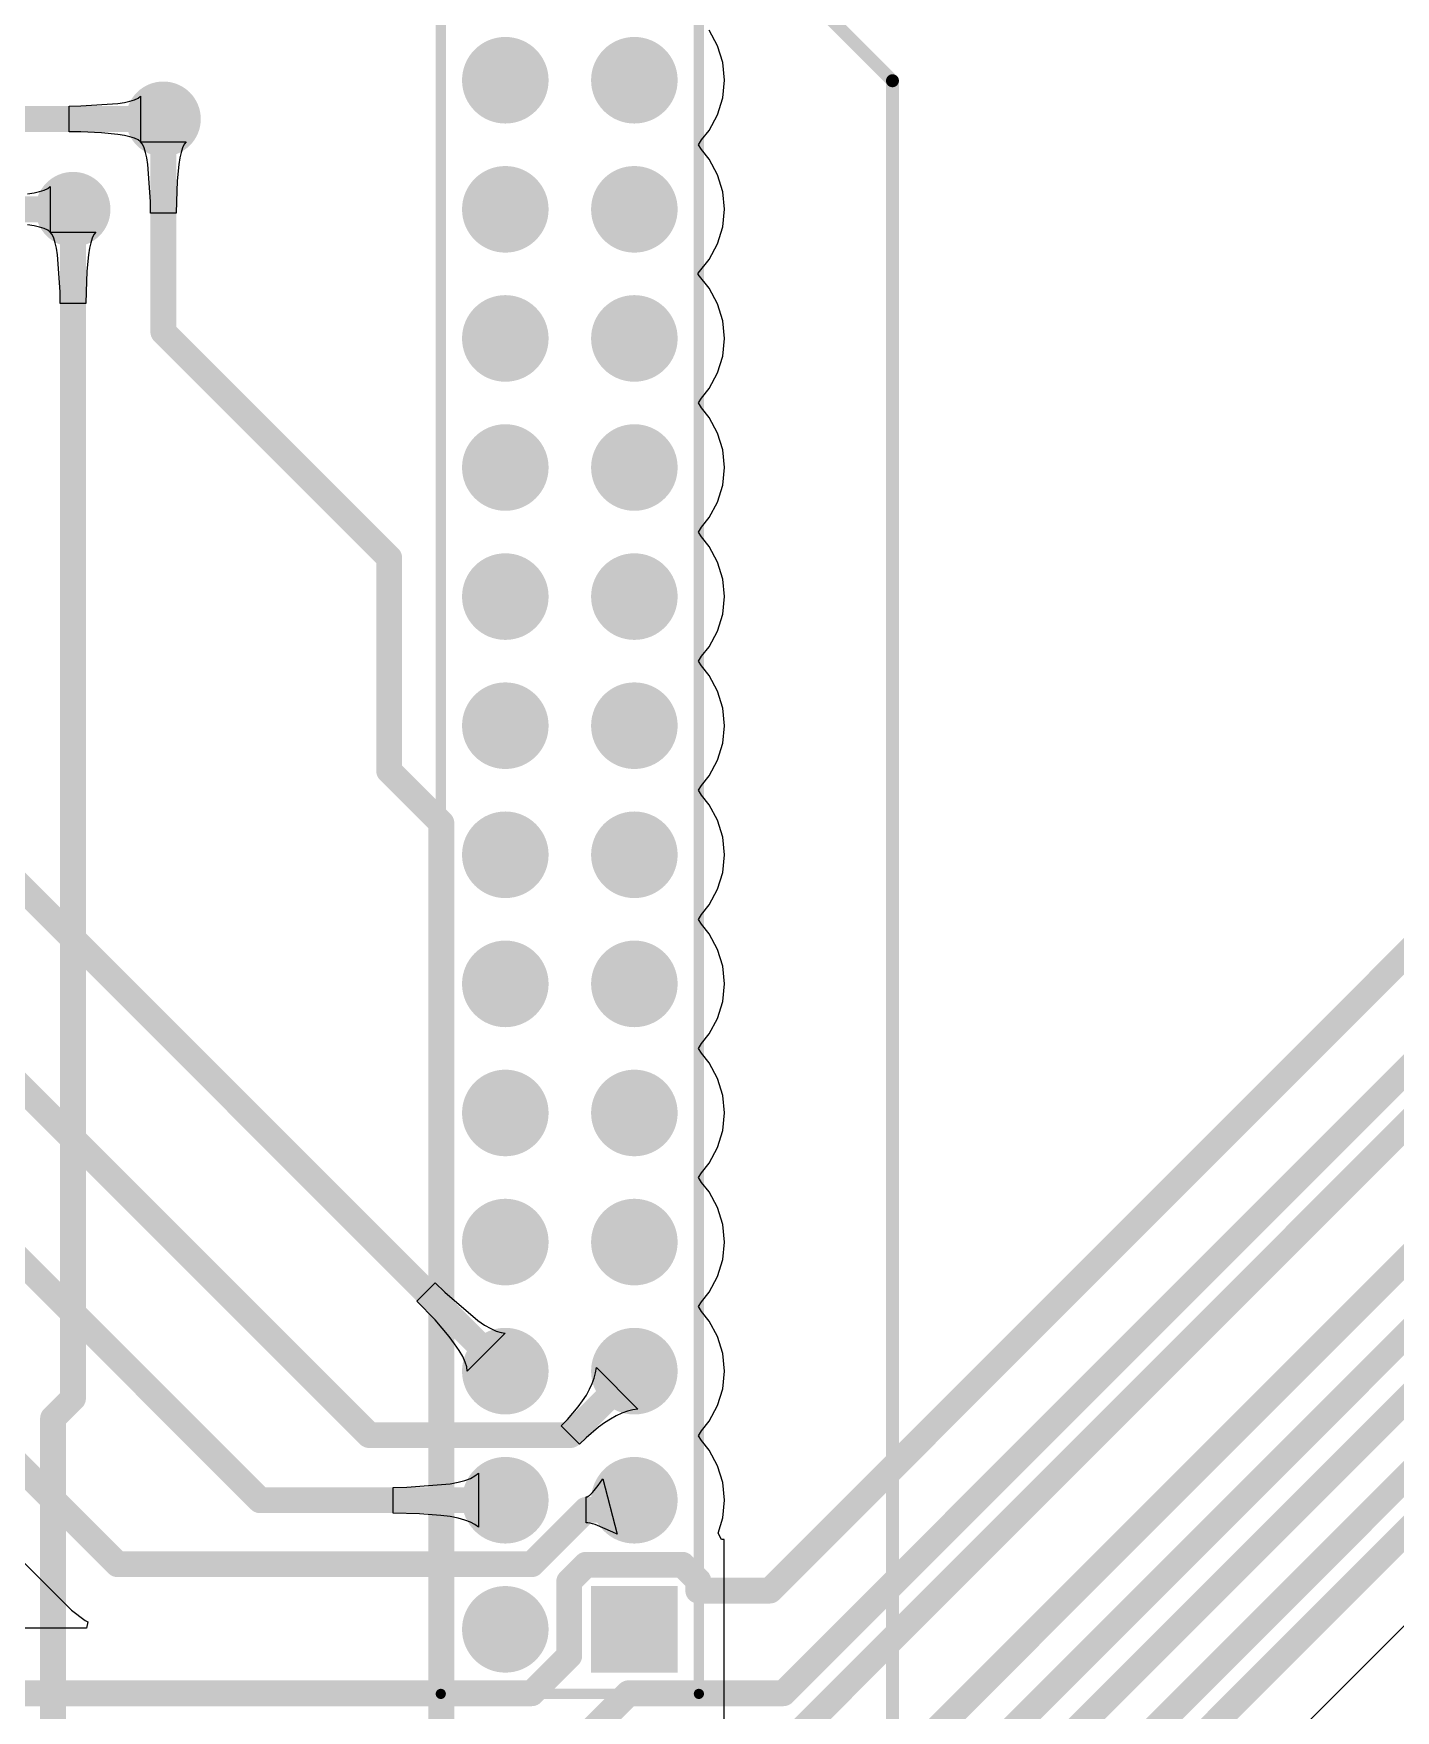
# Model space of a CAD drawing. Header units: millimetres. Extents: x 0 to 190, y 0 to 100.
# Drawn here: x 84.95 to 111.75, y 41.84 to 74.83 of the extents above; entities that cross this region are included whole.
import ezdxf

# ---------------------------------------------------------------- set-up
doc = ezdxf.new("R2010")
doc.units = ezdxf.units.MM
for name, color, linetype in [('BottomLayer', 5, 'Continuous'), ('BottomSolder', 6, 'Continuous'), ('Mechanical1', 6, 'Continuous'), ('MultiLayer', 9, 'Continuous'), ('PadHoleLayer', 156, 'Continuous'), ('TopLayer', 1, 'Continuous'), ('TopOverlay', 2, 'Continuous'), ('TopSolder', 216, 'Continuous'), ('ViaHoleLayer', 16, 'Continuous')]:
    doc.layers.add(name, color=color, linetype=linetype)

msp = doc.modelspace()

# ---------------------------------------------------------------- hatches: boundary and pattern name
at = {"layer": 'BottomLayer'}
h = msp.add_hatch(color=5, dxfattribs=at)
edge = h.paths.add_edge_path()
edge.add_arc((94.234, 73.914), 0.75, 0, 360)
h = msp.add_hatch(color=5, dxfattribs=at)
edge = h.paths.add_edge_path()
edge.add_arc((96.774, 73.914), 0.75, 0, 360)
h = msp.add_hatch(color=5, dxfattribs=at)
edge = h.paths.add_edge_path()
edge.add_arc((87.503, 73.152), 0.635, 0, 360)
h = msp.add_hatch(color=5, dxfattribs=at)
edge = h.paths.add_edge_path()
edge.add_arc((85.725, 71.374), 0.635, 0, 360)
h = msp.add_hatch(color=5, dxfattribs=at)
edge = h.paths.add_edge_path()
edge.add_arc((94.234, 71.374), 0.75, 0, 360)
h = msp.add_hatch(color=5, dxfattribs=at)
edge = h.paths.add_edge_path()
edge.add_arc((96.774, 71.374), 0.75, 0, 360)
h = msp.add_hatch(color=5, dxfattribs=at)
edge = h.paths.add_edge_path()
edge.add_arc((94.234, 68.834), 0.75, 0, 360)
h = msp.add_hatch(color=5, dxfattribs=at)
edge = h.paths.add_edge_path()
edge.add_arc((96.774, 68.834), 0.75, 0, 360)
h = msp.add_hatch(color=5, dxfattribs=at)
edge = h.paths.add_edge_path()
edge.add_arc((94.234, 66.294), 0.75, 0, 360)
h = msp.add_hatch(color=5, dxfattribs=at)
edge = h.paths.add_edge_path()
edge.add_arc((96.774, 66.294), 0.75, 0, 360)
h = msp.add_hatch(color=5, dxfattribs=at)
edge = h.paths.add_edge_path()
edge.add_arc((94.234, 63.754), 0.75, 0, 360)
h = msp.add_hatch(color=5, dxfattribs=at)
edge = h.paths.add_edge_path()
edge.add_arc((96.774, 63.754), 0.75, 0, 360)
h = msp.add_hatch(color=5, dxfattribs=at)
edge = h.paths.add_edge_path()
edge.add_arc((94.234, 61.214), 0.75, 0, 360)
h = msp.add_hatch(color=5, dxfattribs=at)
edge = h.paths.add_edge_path()
edge.add_arc((96.774, 61.214), 0.75, 0, 360)
h = msp.add_hatch(color=5, dxfattribs=at)
edge = h.paths.add_edge_path()
edge.add_arc((94.234, 58.674), 0.75, 0, 360)
h = msp.add_hatch(color=5, dxfattribs=at)
edge = h.paths.add_edge_path()
edge.add_arc((96.774, 58.674), 0.75, 0, 360)
h = msp.add_hatch(color=5, dxfattribs=at)
edge = h.paths.add_edge_path()
edge.add_arc((94.234, 56.134), 0.75, 0, 360)
h = msp.add_hatch(color=5, dxfattribs=at)
edge = h.paths.add_edge_path()
edge.add_arc((96.774, 56.134), 0.75, 0, 360)
h = msp.add_hatch(color=5, dxfattribs=at)
edge = h.paths.add_edge_path()
edge.add_arc((94.234, 53.594), 0.75, 0, 360)
h = msp.add_hatch(color=5, dxfattribs=at)
edge = h.paths.add_edge_path()
edge.add_arc((96.774, 53.594), 0.75, 0, 360)
h = msp.add_hatch(color=5, dxfattribs=at)
edge = h.paths.add_edge_path()
edge.add_arc((94.234, 51.054), 0.75, 0, 360)
h = msp.add_hatch(color=5, dxfattribs=at)
edge = h.paths.add_edge_path()
edge.add_arc((96.774, 51.054), 0.75, 0, 360)
h = msp.add_hatch(color=5, dxfattribs=at)
edge = h.paths.add_edge_path()
edge.add_arc((94.234, 48.514), 0.75, 0, 360)
h = msp.add_hatch(color=5, dxfattribs=at)
edge = h.paths.add_edge_path()
edge.add_arc((96.774, 48.514), 0.75, 0, 360)
h = msp.add_hatch(color=5, dxfattribs=at)
edge = h.paths.add_edge_path()
edge.add_arc((94.234, 45.974), 0.75, 0, 360)
h = msp.add_hatch(color=5, dxfattribs=at)
edge = h.paths.add_edge_path()
edge.add_arc((96.774, 45.974), 0.75, 0, 360)
h = msp.add_hatch(color=5, dxfattribs=at)
edge = h.paths.add_edge_path()
edge.add_arc((94.234, 43.434), 0.75, 0, 360)
msp.add_hatch(color=5, dxfattribs=at).paths.add_polyline_path([(96.024, 42.684), (96.024, 44.184), (97.524, 44.184), (97.524, 42.684)])
at = {"layer": 'BottomSolder'}
h = msp.add_hatch(color=6, dxfattribs=at)
edge = h.paths.add_edge_path()
edge.add_arc((94.234, 73.914), 0.852, 0, 360)
h = msp.add_hatch(color=6, dxfattribs=at)
edge = h.paths.add_edge_path()
edge.add_arc((96.774, 73.914), 0.852, 0, 360)
h = msp.add_hatch(color=6, dxfattribs=at)
edge = h.paths.add_edge_path()
edge.add_arc((87.503, 73.152), 0.737, 0, 360)
h = msp.add_hatch(color=6, dxfattribs=at)
edge = h.paths.add_edge_path()
edge.add_arc((85.725, 71.374), 0.737, 0, 360)
h = msp.add_hatch(color=6, dxfattribs=at)
edge = h.paths.add_edge_path()
edge.add_arc((94.234, 71.374), 0.852, 0, 360)
h = msp.add_hatch(color=6, dxfattribs=at)
edge = h.paths.add_edge_path()
edge.add_arc((96.774, 71.374), 0.852, 0, 360)
h = msp.add_hatch(color=6, dxfattribs=at)
edge = h.paths.add_edge_path()
edge.add_arc((94.234, 68.834), 0.852, 0, 360)
h = msp.add_hatch(color=6, dxfattribs=at)
edge = h.paths.add_edge_path()
edge.add_arc((96.774, 68.834), 0.852, 0, 360)
h = msp.add_hatch(color=6, dxfattribs=at)
edge = h.paths.add_edge_path()
edge.add_arc((94.234, 66.294), 0.852, 0, 360)
h = msp.add_hatch(color=6, dxfattribs=at)
edge = h.paths.add_edge_path()
edge.add_arc((96.774, 66.294), 0.852, 0, 360)
h = msp.add_hatch(color=6, dxfattribs=at)
edge = h.paths.add_edge_path()
edge.add_arc((94.234, 63.754), 0.852, 0, 360)
h = msp.add_hatch(color=6, dxfattribs=at)
edge = h.paths.add_edge_path()
edge.add_arc((96.774, 63.754), 0.852, 0, 360)
h = msp.add_hatch(color=6, dxfattribs=at)
edge = h.paths.add_edge_path()
edge.add_arc((94.234, 61.214), 0.852, 0, 360)
h = msp.add_hatch(color=6, dxfattribs=at)
edge = h.paths.add_edge_path()
edge.add_arc((96.774, 61.214), 0.852, 0, 360)
h = msp.add_hatch(color=6, dxfattribs=at)
edge = h.paths.add_edge_path()
edge.add_arc((94.234, 58.674), 0.852, 0, 360)
h = msp.add_hatch(color=6, dxfattribs=at)
edge = h.paths.add_edge_path()
edge.add_arc((96.774, 58.674), 0.852, 0, 360)
h = msp.add_hatch(color=6, dxfattribs=at)
edge = h.paths.add_edge_path()
edge.add_arc((94.234, 56.134), 0.852, 0, 360)
h = msp.add_hatch(color=6, dxfattribs=at)
edge = h.paths.add_edge_path()
edge.add_arc((96.774, 56.134), 0.852, 0, 360)
h = msp.add_hatch(color=6, dxfattribs=at)
edge = h.paths.add_edge_path()
edge.add_arc((94.234, 53.594), 0.852, 0, 360)
h = msp.add_hatch(color=6, dxfattribs=at)
edge = h.paths.add_edge_path()
edge.add_arc((96.774, 53.594), 0.852, 0, 360)
h = msp.add_hatch(color=6, dxfattribs=at)
edge = h.paths.add_edge_path()
edge.add_arc((94.234, 51.054), 0.852, 0, 360)
h = msp.add_hatch(color=6, dxfattribs=at)
edge = h.paths.add_edge_path()
edge.add_arc((96.774, 51.054), 0.852, 0, 360)
h = msp.add_hatch(color=6, dxfattribs=at)
edge = h.paths.add_edge_path()
edge.add_arc((94.234, 48.514), 0.852, 0, 360)
h = msp.add_hatch(color=6, dxfattribs=at)
edge = h.paths.add_edge_path()
edge.add_arc((96.774, 48.514), 0.852, 0, 360)
h = msp.add_hatch(color=6, dxfattribs=at)
edge = h.paths.add_edge_path()
edge.add_arc((94.234, 45.974), 0.852, 0, 360)
h = msp.add_hatch(color=6, dxfattribs=at)
edge = h.paths.add_edge_path()
edge.add_arc((96.774, 45.974), 0.852, 0, 360)
h = msp.add_hatch(color=6, dxfattribs=at)
edge = h.paths.add_edge_path()
edge.add_arc((94.234, 43.434), 0.852, 0, 360)
msp.add_hatch(color=6, dxfattribs=at).paths.add_polyline_path([(95.922, 42.582), (95.922, 44.286), (97.626, 44.286), (97.626, 42.582)])
at = {"layer": 'MultiLayer'}
h = msp.add_hatch(color=9, dxfattribs=at)
edge = h.paths.add_edge_path()
edge.add_arc((94.234, 73.914), 0.75, 0, 360)
h = msp.add_hatch(color=9, dxfattribs=at)
edge = h.paths.add_edge_path()
edge.add_arc((96.774, 73.914), 0.75, 0, 360)
h = msp.add_hatch(color=9, dxfattribs=at)
edge = h.paths.add_edge_path()
edge.add_arc((94.234, 71.374), 0.75, 0, 360)
h = msp.add_hatch(color=9, dxfattribs=at)
edge = h.paths.add_edge_path()
edge.add_arc((96.774, 71.374), 0.75, 0, 360)
h = msp.add_hatch(color=9, dxfattribs=at)
edge = h.paths.add_edge_path()
edge.add_arc((94.234, 68.834), 0.75, 0, 360)
h = msp.add_hatch(color=9, dxfattribs=at)
edge = h.paths.add_edge_path()
edge.add_arc((96.774, 68.834), 0.75, 0, 360)
h = msp.add_hatch(color=9, dxfattribs=at)
edge = h.paths.add_edge_path()
edge.add_arc((94.234, 66.294), 0.75, 0, 360)
h = msp.add_hatch(color=9, dxfattribs=at)
edge = h.paths.add_edge_path()
edge.add_arc((96.774, 66.294), 0.75, 0, 360)
h = msp.add_hatch(color=9, dxfattribs=at)
edge = h.paths.add_edge_path()
edge.add_arc((94.234, 63.754), 0.75, 0, 360)
h = msp.add_hatch(color=9, dxfattribs=at)
edge = h.paths.add_edge_path()
edge.add_arc((96.774, 63.754), 0.75, 0, 360)
h = msp.add_hatch(color=9, dxfattribs=at)
edge = h.paths.add_edge_path()
edge.add_arc((94.234, 61.214), 0.75, 0, 360)
h = msp.add_hatch(color=9, dxfattribs=at)
edge = h.paths.add_edge_path()
edge.add_arc((96.774, 61.214), 0.75, 0, 360)
h = msp.add_hatch(color=9, dxfattribs=at)
edge = h.paths.add_edge_path()
edge.add_arc((94.234, 58.674), 0.75, 0, 360)
h = msp.add_hatch(color=9, dxfattribs=at)
edge = h.paths.add_edge_path()
edge.add_arc((96.774, 58.674), 0.75, 0, 360)
h = msp.add_hatch(color=9, dxfattribs=at)
edge = h.paths.add_edge_path()
edge.add_arc((94.234, 56.134), 0.75, 0, 360)
h = msp.add_hatch(color=9, dxfattribs=at)
edge = h.paths.add_edge_path()
edge.add_arc((96.774, 56.134), 0.75, 0, 360)
h = msp.add_hatch(color=9, dxfattribs=at)
edge = h.paths.add_edge_path()
edge.add_arc((94.234, 53.594), 0.75, 0, 360)
h = msp.add_hatch(color=9, dxfattribs=at)
edge = h.paths.add_edge_path()
edge.add_arc((96.774, 53.594), 0.75, 0, 360)
h = msp.add_hatch(color=9, dxfattribs=at)
edge = h.paths.add_edge_path()
edge.add_arc((94.234, 51.054), 0.75, 0, 360)
h = msp.add_hatch(color=9, dxfattribs=at)
edge = h.paths.add_edge_path()
edge.add_arc((96.774, 51.054), 0.75, 0, 360)
h = msp.add_hatch(color=9, dxfattribs=at)
edge = h.paths.add_edge_path()
edge.add_arc((94.234, 48.514), 0.75, 0, 360)
h = msp.add_hatch(color=9, dxfattribs=at)
edge = h.paths.add_edge_path()
edge.add_arc((96.774, 48.514), 0.75, 0, 360)
h = msp.add_hatch(color=9, dxfattribs=at)
edge = h.paths.add_edge_path()
edge.add_arc((94.234, 45.974), 0.75, 0, 360)
h = msp.add_hatch(color=9, dxfattribs=at)
edge = h.paths.add_edge_path()
edge.add_arc((96.774, 45.974), 0.75, 0, 360)
h = msp.add_hatch(color=9, dxfattribs=at)
edge = h.paths.add_edge_path()
edge.add_arc((94.234, 43.434), 0.75, 0, 360)
msp.add_hatch(color=9, dxfattribs=at).paths.add_polyline_path([(96.024, 42.684), (96.024, 44.184), (97.524, 44.184), (97.524, 42.684)])
at = {"layer": 'PadHoleLayer'}
h = msp.add_hatch(color=156, dxfattribs=at)
edge = h.paths.add_edge_path()
edge.add_arc((94.234, 73.914), 0.45, 0, 360)
h = msp.add_hatch(color=156, dxfattribs=at)
edge = h.paths.add_edge_path()
edge.add_arc((96.774, 73.914), 0.45, 0, 360)
h = msp.add_hatch(color=156, dxfattribs=at)
edge = h.paths.add_edge_path()
edge.add_arc((94.234, 71.374), 0.45, 0, 360)
h = msp.add_hatch(color=156, dxfattribs=at)
edge = h.paths.add_edge_path()
edge.add_arc((96.774, 71.374), 0.45, 0, 360)
h = msp.add_hatch(color=156, dxfattribs=at)
edge = h.paths.add_edge_path()
edge.add_arc((94.234, 68.834), 0.45, 0, 360)
h = msp.add_hatch(color=156, dxfattribs=at)
edge = h.paths.add_edge_path()
edge.add_arc((96.774, 68.834), 0.45, 0, 360)
h = msp.add_hatch(color=156, dxfattribs=at)
edge = h.paths.add_edge_path()
edge.add_arc((94.234, 66.294), 0.45, 0, 360)
h = msp.add_hatch(color=156, dxfattribs=at)
edge = h.paths.add_edge_path()
edge.add_arc((96.774, 66.294), 0.45, 0, 360)
h = msp.add_hatch(color=156, dxfattribs=at)
edge = h.paths.add_edge_path()
edge.add_arc((94.234, 63.754), 0.45, 0, 360)
h = msp.add_hatch(color=156, dxfattribs=at)
edge = h.paths.add_edge_path()
edge.add_arc((96.774, 63.754), 0.45, 0, 360)
h = msp.add_hatch(color=156, dxfattribs=at)
edge = h.paths.add_edge_path()
edge.add_arc((94.234, 61.214), 0.45, 0, 360)
h = msp.add_hatch(color=156, dxfattribs=at)
edge = h.paths.add_edge_path()
edge.add_arc((96.774, 61.214), 0.45, 0, 360)
h = msp.add_hatch(color=156, dxfattribs=at)
edge = h.paths.add_edge_path()
edge.add_arc((94.234, 58.674), 0.45, 0, 360)
h = msp.add_hatch(color=156, dxfattribs=at)
edge = h.paths.add_edge_path()
edge.add_arc((96.774, 58.674), 0.45, 0, 360)
h = msp.add_hatch(color=156, dxfattribs=at)
edge = h.paths.add_edge_path()
edge.add_arc((94.234, 56.134), 0.45, 0, 360)
h = msp.add_hatch(color=156, dxfattribs=at)
edge = h.paths.add_edge_path()
edge.add_arc((96.774, 56.134), 0.45, 0, 360)
h = msp.add_hatch(color=156, dxfattribs=at)
edge = h.paths.add_edge_path()
edge.add_arc((94.234, 53.594), 0.45, 0, 360)
h = msp.add_hatch(color=156, dxfattribs=at)
edge = h.paths.add_edge_path()
edge.add_arc((96.774, 53.594), 0.45, 0, 360)
h = msp.add_hatch(color=156, dxfattribs=at)
edge = h.paths.add_edge_path()
edge.add_arc((94.234, 51.054), 0.45, 0, 360)
h = msp.add_hatch(color=156, dxfattribs=at)
edge = h.paths.add_edge_path()
edge.add_arc((96.774, 51.054), 0.45, 0, 360)
h = msp.add_hatch(color=156, dxfattribs=at)
edge = h.paths.add_edge_path()
edge.add_arc((94.234, 48.514), 0.45, 0, 360)
h = msp.add_hatch(color=156, dxfattribs=at)
edge = h.paths.add_edge_path()
edge.add_arc((96.774, 48.514), 0.45, 0, 360)
h = msp.add_hatch(color=156, dxfattribs=at)
edge = h.paths.add_edge_path()
edge.add_arc((94.234, 45.974), 0.45, 0, 360)
h = msp.add_hatch(color=156, dxfattribs=at)
edge = h.paths.add_edge_path()
edge.add_arc((96.774, 45.974), 0.45, 0, 360)
h = msp.add_hatch(color=156, dxfattribs=at)
edge = h.paths.add_edge_path()
edge.add_arc((94.234, 43.434), 0.45, 0, 360)
h = msp.add_hatch(color=156, dxfattribs=at)
edge = h.paths.add_edge_path()
edge.add_arc((96.774, 43.434), 0.45, 0, 360)
at = {"layer": 'TopLayer'}
h = msp.add_hatch(color=1, dxfattribs=at)
edge = h.paths.add_edge_path()
edge.add_arc((94.234, 73.914), 0.75, 0, 360)
h = msp.add_hatch(color=1, dxfattribs=at)
edge = h.paths.add_edge_path()
edge.add_arc((96.774, 73.914), 0.75, 0, 360)
h = msp.add_hatch(color=1, dxfattribs=at)
edge = h.paths.add_edge_path()
edge.add_arc((87.503, 73.152), 0.635, 0, 360)
h = msp.add_hatch(color=1, dxfattribs=at)
edge = h.paths.add_edge_path()
edge.add_arc((85.725, 71.374), 0.635, 0, 360)
h = msp.add_hatch(color=1, dxfattribs=at)
edge = h.paths.add_edge_path()
edge.add_arc((94.234, 71.374), 0.75, 0, 360)
h = msp.add_hatch(color=1, dxfattribs=at)
edge = h.paths.add_edge_path()
edge.add_arc((96.774, 71.374), 0.75, 0, 360)
h = msp.add_hatch(color=1, dxfattribs=at)
edge = h.paths.add_edge_path()
edge.add_arc((94.234, 68.834), 0.75, 0, 360)
h = msp.add_hatch(color=1, dxfattribs=at)
edge = h.paths.add_edge_path()
edge.add_arc((96.774, 68.834), 0.75, 0, 360)
h = msp.add_hatch(color=1, dxfattribs=at)
edge = h.paths.add_edge_path()
edge.add_arc((94.234, 66.294), 0.75, 0, 360)
h = msp.add_hatch(color=1, dxfattribs=at)
edge = h.paths.add_edge_path()
edge.add_arc((96.774, 66.294), 0.75, 0, 360)
h = msp.add_hatch(color=1, dxfattribs=at)
edge = h.paths.add_edge_path()
edge.add_arc((94.234, 63.754), 0.75, 0, 360)
h = msp.add_hatch(color=1, dxfattribs=at)
edge = h.paths.add_edge_path()
edge.add_arc((96.774, 63.754), 0.75, 0, 360)
h = msp.add_hatch(color=1, dxfattribs=at)
edge = h.paths.add_edge_path()
edge.add_arc((94.234, 61.214), 0.75, 0, 360)
h = msp.add_hatch(color=1, dxfattribs=at)
edge = h.paths.add_edge_path()
edge.add_arc((96.774, 61.214), 0.75, 0, 360)
h = msp.add_hatch(color=1, dxfattribs=at)
edge = h.paths.add_edge_path()
edge.add_arc((94.234, 58.674), 0.75, 0, 360)
h = msp.add_hatch(color=1, dxfattribs=at)
edge = h.paths.add_edge_path()
edge.add_arc((96.774, 58.674), 0.75, 0, 360)
h = msp.add_hatch(color=1, dxfattribs=at)
edge = h.paths.add_edge_path()
edge.add_arc((94.234, 56.134), 0.75, 0, 360)
h = msp.add_hatch(color=1, dxfattribs=at)
edge = h.paths.add_edge_path()
edge.add_arc((96.774, 56.134), 0.75, 0, 360)
h = msp.add_hatch(color=1, dxfattribs=at)
edge = h.paths.add_edge_path()
edge.add_arc((94.234, 53.594), 0.75, 0, 360)
h = msp.add_hatch(color=1, dxfattribs=at)
edge = h.paths.add_edge_path()
edge.add_arc((96.774, 53.594), 0.75, 0, 360)
h = msp.add_hatch(color=1, dxfattribs=at)
edge = h.paths.add_edge_path()
edge.add_arc((94.234, 51.054), 0.75, 0, 360)
h = msp.add_hatch(color=1, dxfattribs=at)
edge = h.paths.add_edge_path()
edge.add_arc((96.774, 51.054), 0.75, 0, 360)
h = msp.add_hatch(color=1, dxfattribs=at)
edge = h.paths.add_edge_path()
edge.add_arc((94.234, 48.514), 0.75, 0, 360)
h = msp.add_hatch(color=1, dxfattribs=at)
edge = h.paths.add_edge_path()
edge.add_arc((96.774, 48.514), 0.75, 0, 360)
h = msp.add_hatch(color=1, dxfattribs=at)
edge = h.paths.add_edge_path()
edge.add_arc((94.234, 45.974), 0.75, 0, 360)
h = msp.add_hatch(color=1, dxfattribs=at)
edge = h.paths.add_edge_path()
edge.add_arc((96.774, 45.974), 0.75, 0, 360)
h = msp.add_hatch(color=1, dxfattribs=at)
edge = h.paths.add_edge_path()
edge.add_arc((94.234, 43.434), 0.75, 0, 360)
msp.add_hatch(color=1, dxfattribs=at).paths.add_polyline_path([(96.024, 42.684), (96.024, 44.184), (97.524, 44.184), (97.524, 42.684)])
at = {"layer": 'TopSolder'}
h = msp.add_hatch(color=216, dxfattribs=at)
edge = h.paths.add_edge_path()
edge.add_arc((94.234, 73.914), 0.852, 0, 360)
h = msp.add_hatch(color=216, dxfattribs=at)
edge = h.paths.add_edge_path()
edge.add_arc((96.774, 73.914), 0.852, 0, 360)
h = msp.add_hatch(color=216, dxfattribs=at)
edge = h.paths.add_edge_path()
edge.add_arc((87.503, 73.152), 0.737, 0, 360)
h = msp.add_hatch(color=216, dxfattribs=at)
edge = h.paths.add_edge_path()
edge.add_arc((85.725, 71.374), 0.737, 0, 360)
h = msp.add_hatch(color=216, dxfattribs=at)
edge = h.paths.add_edge_path()
edge.add_arc((94.234, 71.374), 0.852, 0, 360)
h = msp.add_hatch(color=216, dxfattribs=at)
edge = h.paths.add_edge_path()
edge.add_arc((96.774, 71.374), 0.852, 0, 360)
h = msp.add_hatch(color=216, dxfattribs=at)
edge = h.paths.add_edge_path()
edge.add_arc((94.234, 68.834), 0.852, 0, 360)
h = msp.add_hatch(color=216, dxfattribs=at)
edge = h.paths.add_edge_path()
edge.add_arc((96.774, 68.834), 0.852, 0, 360)
h = msp.add_hatch(color=216, dxfattribs=at)
edge = h.paths.add_edge_path()
edge.add_arc((94.234, 66.294), 0.852, 0, 360)
h = msp.add_hatch(color=216, dxfattribs=at)
edge = h.paths.add_edge_path()
edge.add_arc((96.774, 66.294), 0.852, 0, 360)
h = msp.add_hatch(color=216, dxfattribs=at)
edge = h.paths.add_edge_path()
edge.add_arc((94.234, 63.754), 0.852, 0, 360)
h = msp.add_hatch(color=216, dxfattribs=at)
edge = h.paths.add_edge_path()
edge.add_arc((96.774, 63.754), 0.852, 0, 360)
h = msp.add_hatch(color=216, dxfattribs=at)
edge = h.paths.add_edge_path()
edge.add_arc((94.234, 61.214), 0.852, 0, 360)
h = msp.add_hatch(color=216, dxfattribs=at)
edge = h.paths.add_edge_path()
edge.add_arc((96.774, 61.214), 0.852, 0, 360)
h = msp.add_hatch(color=216, dxfattribs=at)
edge = h.paths.add_edge_path()
edge.add_arc((94.234, 58.674), 0.852, 0, 360)
h = msp.add_hatch(color=216, dxfattribs=at)
edge = h.paths.add_edge_path()
edge.add_arc((96.774, 58.674), 0.852, 0, 360)
h = msp.add_hatch(color=216, dxfattribs=at)
edge = h.paths.add_edge_path()
edge.add_arc((94.234, 56.134), 0.852, 0, 360)
h = msp.add_hatch(color=216, dxfattribs=at)
edge = h.paths.add_edge_path()
edge.add_arc((96.774, 56.134), 0.852, 0, 360)
h = msp.add_hatch(color=216, dxfattribs=at)
edge = h.paths.add_edge_path()
edge.add_arc((94.234, 53.594), 0.852, 0, 360)
h = msp.add_hatch(color=216, dxfattribs=at)
edge = h.paths.add_edge_path()
edge.add_arc((96.774, 53.594), 0.852, 0, 360)
h = msp.add_hatch(color=216, dxfattribs=at)
edge = h.paths.add_edge_path()
edge.add_arc((94.234, 51.054), 0.852, 0, 360)
h = msp.add_hatch(color=216, dxfattribs=at)
edge = h.paths.add_edge_path()
edge.add_arc((96.774, 51.054), 0.852, 0, 360)
h = msp.add_hatch(color=216, dxfattribs=at)
edge = h.paths.add_edge_path()
edge.add_arc((94.234, 48.514), 0.852, 0, 360)
h = msp.add_hatch(color=216, dxfattribs=at)
edge = h.paths.add_edge_path()
edge.add_arc((96.774, 48.514), 0.852, 0, 360)
h = msp.add_hatch(color=216, dxfattribs=at)
edge = h.paths.add_edge_path()
edge.add_arc((94.234, 45.974), 0.852, 0, 360)
h = msp.add_hatch(color=216, dxfattribs=at)
edge = h.paths.add_edge_path()
edge.add_arc((96.774, 45.974), 0.852, 0, 360)
h = msp.add_hatch(color=216, dxfattribs=at)
edge = h.paths.add_edge_path()
edge.add_arc((94.234, 43.434), 0.852, 0, 360)
msp.add_hatch(color=216, dxfattribs=at).paths.add_polyline_path([(95.922, 42.582), (95.922, 44.286), (97.626, 44.286), (97.626, 42.582)])
at = {"layer": 'ViaHoleLayer'}
h = msp.add_hatch(color=16, dxfattribs=at)
edge = h.paths.add_edge_path()
edge.add_arc((87.503, 73.152), 0.356, 0, 360)
h = msp.add_hatch(color=16, dxfattribs=at)
edge = h.paths.add_edge_path()
edge.add_arc((85.725, 71.374), 0.356, 0, 360)

# ---------------------------------------------------------------- linework, layer by layer
at = {"layer": 'BottomLayer'}
for p, q in [((87.005, 73.564), (87.054, 73.601)), ((87.054, 73.601), (87.054, 72.703)), ((85.651, 73.406), (85.882, 73.408)), ((85.651, 72.898), (85.651, 73.406)), ((85.882, 73.408), (86.606, 73.455)), ((86.606, 73.455), (86.736, 73.476)), ((86.736, 73.476), (86.846, 73.502)), ((86.846, 73.502), (86.936, 73.531)), ((86.936, 73.531), (87.005, 73.564)), ((85.882, 72.896), (85.651, 72.898)), ((86.285, 72.88), (85.882, 72.896)), ((86.606, 72.849), (86.285, 72.88)), ((86.736, 72.828), (86.606, 72.849)), ((86.846, 72.802), (86.736, 72.828)), ((86.936, 72.773), (86.846, 72.802)), ((87.005, 72.74), (86.936, 72.773)), ((87.054, 72.703), (87.005, 72.74)), ((84.828, 71.677), (84.958, 71.698)), ((84.958, 71.698), (85.068, 71.724)), ((85.068, 71.724), (85.158, 71.753)), ((85.158, 71.753), (85.227, 71.786)), ((85.227, 71.786), (85.276, 71.823)), ((85.276, 71.823), (85.276, 70.925)), ((84.958, 71.05), (84.828, 71.071)), ((85.068, 71.024), (84.958, 71.05)), ((85.158, 70.995), (85.068, 71.024)), ((85.227, 70.962), (85.158, 70.995)), ((85.276, 70.925), (85.227, 70.962)), ((100.154, 31.733), (127.977, 59.556)), ((71.986, 57.52), (85.696, 43.81)), ((92.495, 49.894), (92.854, 50.253)), ((92.854, 50.253), (93.046, 50.065)), ((92.851, 49.522), (92.495, 49.894)), ((93.046, 50.065), (93.694, 49.511)), ((93.128, 49.198), (92.851, 49.522)), ((93.694, 49.511), (93.826, 49.422)), ((93.237, 49.054), (93.128, 49.198)), ((94.234, 49.264), (93.484, 48.514)), ((93.826, 49.422), (93.946, 49.353)), ((93.946, 49.353), (94.054, 49.304)), ((94.054, 49.304), (94.15, 49.274)), ((94.15, 49.274), (94.234, 49.264)), ((93.326, 48.922), (93.237, 49.054)), ((93.395, 48.802), (93.326, 48.922)), ((93.444, 48.694), (93.395, 48.802)), ((93.474, 48.598), (93.444, 48.694)), ((93.484, 48.514), (93.474, 48.598)), ((96.012, 48.482), (96.027, 48.584)), ((96.027, 48.584), (96.844, 47.767)), ((95.894, 48.158), (95.945, 48.269)), ((95.945, 48.269), (95.984, 48.377)), ((95.984, 48.377), (96.012, 48.482)), ((95.669, 47.809), (95.756, 47.928)), ((95.756, 47.928), (95.831, 48.044)), ((95.831, 48.044), (95.894, 48.158)), ((95.336, 47.436), (95.459, 47.563)), ((95.459, 47.563), (95.669, 47.809)), ((96.304, 47.571), (96.188, 47.496)), ((96.418, 47.634), (96.304, 47.571)), ((96.529, 47.685), (96.418, 47.634)), ((96.637, 47.724), (96.529, 47.685)), ((96.742, 47.752), (96.637, 47.724)), ((96.844, 47.767), (96.742, 47.752)), ((95.696, 47.076), (95.336, 47.436)), ((95.823, 47.199), (95.696, 47.076)), ((96.069, 47.409), (95.823, 47.199)), ((96.188, 47.496), (96.069, 47.409)), ((92.028, 46.228), (92.297, 46.231)), ((92.028, 45.72), (92.028, 46.228)), ((92.297, 46.231), (93.147, 46.297)), ((93.147, 46.297), (93.303, 46.328)), ((93.303, 46.328), (93.437, 46.364)), ((93.437, 46.364), (93.548, 46.405)), ((93.548, 46.405), (93.637, 46.452)), ((93.637, 46.452), (93.704, 46.505)), ((93.704, 46.505), (93.704, 45.443)), ((95.985, 46.166), (96.062, 46.265)), ((96.062, 46.265), (96.152, 46.393)), ((96.152, 46.393), (96.434, 45.306)), ((95.823, 46.038), (95.843, 46.042)), ((95.823, 45.53), (95.823, 46.038)), ((95.843, 46.042), (95.865, 46.052)), ((95.865, 46.052), (95.89, 46.07)), ((95.89, 46.07), (95.919, 46.095)), ((95.919, 46.095), (95.95, 46.127)), ((95.95, 46.127), (95.985, 46.166)), ((92.543, 45.709), (92.028, 45.72)), ((92.968, 45.676), (92.543, 45.709)), ((93.147, 45.651), (92.968, 45.676)), ((93.303, 45.62), (93.147, 45.651)), ((93.437, 45.584), (93.303, 45.62)), ((93.548, 45.543), (93.437, 45.584)), ((93.637, 45.496), (93.548, 45.543)), ((93.704, 45.443), (93.637, 45.496)), ((95.86, 45.528), (95.823, 45.53)), ((95.902, 45.521), (95.86, 45.528)), ((95.949, 45.51), (95.902, 45.521)), ((96.002, 45.494), (95.949, 45.51)), ((96.348, 45.348), (96.002, 45.494)), ((96.434, 45.306), (96.348, 45.348)), ((85.696, 43.81), (85.962, 43.607)), ((85.962, 43.607), (86.016, 43.584)), ((86.016, 43.584), (85.991, 43.457)), ((85.991, 43.457), (78.624, 43.457))]:
    msp.add_line(p, q, dxfattribs=at)
at = {"layer": 'BottomLayer', "const_width": 0.508}
for points in [[(59.817, 73.152), (87.503, 73.152)], [(58.42, 71.374), (85.725, 71.374)], [(99.707, 42.176), (126.619, 69.088)], [(100.023, 41.414), (126.554, 67.945)], [(76.327, 66.421), (94.234, 48.514)], [(97.606, 36.346), (127.681, 66.421)], [(98.322, 35.584), (127.889, 65.151)], [(99.441, 44.196), (119.253, 64.008)], [(75.057, 63.754), (91.555, 47.256)], [(98.83, 34.822), (127.762, 63.754)], [(99.314, 33.782), (127.889, 62.357)], [(74.041, 61.341), (89.408, 45.974)], [(99.249, 32.639), (127.447, 60.837)], [(72.517, 58.801), (86.602, 44.716)], [(95.516, 47.256), (96.774, 48.514)], [(91.555, 47.256), (95.516, 47.256)], [(89.408, 45.974), (94.234, 45.974)], [(96.584, 45.784), (96.774, 45.974)], [(94.755, 44.716), (95.823, 45.784)], [(95.823, 45.784), (96.584, 45.784)], [(86.602, 44.716), (93.775, 44.716)], [(93.775, 44.716), (94.755, 44.716)], [(95.492, 44.375), (95.821, 44.704)], [(95.821, 44.704), (97.722, 44.704)], [(97.722, 44.704), (98.032, 44.394)], [(95.492, 42.913), (95.492, 44.375)], [(98.032, 44.196), (98.032, 44.394)], [(98.032, 44.196), (99.441, 44.196)], [(94.755, 42.176), (95.492, 42.913)], [(78.093, 42.176), (94.755, 42.176)], [(95.504, 41.021), (96.659, 42.176)], [(96.659, 42.176), (99.707, 42.176)]]:
    msp.add_lwpolyline(points, dxfattribs=at)
at = {"layer": 'BottomLayer', "const_width": 0.254}
for points in [[(87.376, 73.152, 1), (87.63, 73.152, 1)], [(85.598, 71.374, 1), (85.852, 71.374, 1)], [(94.107, 48.514, 1), (94.361, 48.514, 1)], [(96.647, 48.514, 1), (96.901, 48.514, 1)], [(91.428, 47.256, 1), (91.682, 47.256, 1)], [(91.428, 47.256, 1), (91.682, 47.256, 1)], [(95.389, 47.256, 1), (95.643, 47.256, 1)], [(95.389, 47.256, 1), (95.643, 47.256, 1)], [(89.281, 45.974, 1), (89.535, 45.974, 1)], [(89.281, 45.974, 1), (89.535, 45.974, 1)], [(94.107, 45.974, 1), (94.361, 45.974, 1)], [(96.647, 45.974, 1), (96.901, 45.974, 1)], [(95.696, 45.784, 1), (95.95, 45.784, 1)], [(95.696, 45.784, 1), (95.95, 45.784, 1)], [(96.457, 45.784, 1), (96.711, 45.784, 1)], [(96.457, 45.784, 1), (96.711, 45.784, 1)], [(86.475, 44.716, 1), (86.729, 44.716, 1)], [(86.475, 44.716, 1), (86.729, 44.716, 1)], [(93.648, 44.716, 1), (93.902, 44.716, 1)], [(93.648, 44.716, 1), (93.902, 44.716, 1)], [(94.628, 44.716, 1), (94.882, 44.716, 1)], [(94.628, 44.716, 1), (94.882, 44.716, 1)], [(95.694, 44.704, 1), (95.948, 44.704, 1)], [(95.694, 44.704, 1), (95.948, 44.704, 1)], [(97.595, 44.704, 1), (97.849, 44.704, 1)], [(97.595, 44.704, 1), (97.849, 44.704, 1)], [(95.365, 44.375, 1), (95.619, 44.375, 1)], [(95.365, 44.375, 1), (95.619, 44.375, 1)], [(97.905, 44.394, 1), (98.159, 44.394, 1)], [(97.905, 44.394, 1), (98.159, 44.394, 1)], [(97.905, 44.196, 1), (98.159, 44.196, 1)], [(97.905, 44.196, 1), (98.159, 44.196, 1)], [(99.314, 44.196, 1), (99.568, 44.196, 1)], [(99.314, 44.196, 1), (99.568, 44.196, 1)], [(95.365, 42.913, 1), (95.619, 42.913, 1)], [(95.365, 42.913, 1), (95.619, 42.913, 1)], [(94.628, 42.176, 1), (94.882, 42.176, 1)], [(94.628, 42.176, 1), (94.882, 42.176, 1)], [(96.532, 42.176, 1), (96.786, 42.176, 1)], [(96.532, 42.176, 1), (96.786, 42.176, 1)], [(99.58, 42.176, 1), (99.834, 42.176, 1)], [(99.58, 42.176, 1), (99.834, 42.176, 1)]]:
    msp.add_lwpolyline(points, format="xyb", close=True, dxfattribs=at)
at = {"layer": 'Mechanical1', "const_width": 0.254}
for points in [[(99.314, 76.444), (101.854, 73.904)], [(101.854, 39.624), (101.854, 73.904)]]:
    msp.add_lwpolyline(points, dxfattribs=at)
at = {"layer": 'Mechanical1', "const_width": 0.127}
msp.add_lwpolyline([(101.79, 73.904, 1), (101.918, 73.904, 1)], format="xyb", close=True, dxfattribs=at)
msp.add_lwpolyline([(101.79, 73.904, 1), (101.918, 73.904, 1)], format="xyb", close=True, dxfattribs=at)
at = {"layer": 'TopLayer'}
for p, q in [((98.413, 74.593), (98.249, 74.9)), ((98.514, 74.26), (98.413, 74.593)), ((98.549, 73.914), (98.514, 74.26)), ((98.514, 73.568), (98.549, 73.914)), ((98.413, 73.235), (98.514, 73.568)), ((98.094, 72.739), (98.249, 72.928)), ((98.249, 72.928), (98.413, 73.235)), ((87.091, 72.654), (87.054, 72.703)), ((87.054, 72.703), (87.952, 72.703)), ((87.124, 72.585), (87.091, 72.654)), ((87.915, 72.654), (87.882, 72.585)), ((87.952, 72.703), (87.915, 72.654)), ((98.038, 72.644), (98.094, 72.739)), ((98.094, 72.549), (98.038, 72.644)), ((87.153, 72.495), (87.124, 72.585)), ((87.179, 72.385), (87.153, 72.495)), ((87.2, 72.255), (87.179, 72.385)), ((87.827, 72.385), (87.806, 72.255)), ((87.853, 72.495), (87.827, 72.385)), ((87.882, 72.585), (87.853, 72.495)), ((98.249, 72.36), (98.094, 72.549)), ((98.413, 72.053), (98.249, 72.36)), ((87.247, 71.531), (87.2, 72.255)), ((87.775, 71.934), (87.759, 71.531)), ((87.806, 72.255), (87.775, 71.934)), ((98.514, 71.72), (98.413, 72.053)), ((98.549, 71.374), (98.514, 71.72)), ((87.249, 71.3), (87.247, 71.531)), ((87.757, 71.3), (87.249, 71.3)), ((87.759, 71.531), (87.757, 71.3)), ((98.514, 71.028), (98.549, 71.374)), ((98.413, 70.695), (98.514, 71.028)), ((85.313, 70.876), (85.276, 70.925)), ((85.276, 70.925), (86.174, 70.925)), ((85.346, 70.807), (85.313, 70.876)), ((85.375, 70.717), (85.346, 70.807)), ((85.401, 70.607), (85.375, 70.717)), ((86.075, 70.717), (86.049, 70.607)), ((86.104, 70.807), (86.075, 70.717)), ((86.137, 70.876), (86.104, 70.807)), ((86.174, 70.925), (86.137, 70.876)), ((98.249, 70.388), (98.413, 70.695)), ((85.422, 70.477), (85.401, 70.607)), ((85.469, 69.753), (85.422, 70.477)), ((86.028, 70.477), (85.997, 70.156)), ((86.049, 70.607), (86.028, 70.477)), ((98.029, 70.119), (98.249, 70.388)), ((85.997, 70.156), (85.981, 69.753)), ((98.029, 70.089), (98.029, 70.119)), ((98.249, 69.82), (98.029, 70.089)), ((85.471, 69.522), (85.469, 69.753)), ((85.981, 69.753), (85.979, 69.522)), ((98.413, 69.513), (98.249, 69.82)), ((85.979, 69.522), (85.471, 69.522)), ((98.514, 69.18), (98.413, 69.513)), ((98.549, 68.834), (98.514, 69.18)), ((98.514, 68.488), (98.549, 68.834)), ((98.413, 68.155), (98.514, 68.488)), ((98.249, 67.848), (98.413, 68.155)), ((98.038, 67.564), (98.094, 67.659)), ((98.094, 67.659), (98.249, 67.848)), ((98.094, 67.469), (98.038, 67.564)), ((98.249, 67.28), (98.094, 67.469)), ((98.413, 66.973), (98.249, 67.28)), ((98.514, 66.64), (98.413, 66.973)), ((98.549, 66.294), (98.514, 66.64)), ((98.514, 65.948), (98.549, 66.294)), ((98.413, 65.615), (98.514, 65.948)), ((98.249, 65.308), (98.413, 65.615)), ((98.038, 65.024), (98.094, 65.119)), ((98.094, 64.929), (98.038, 65.024)), ((98.094, 65.119), (98.249, 65.308)), ((98.249, 64.74), (98.094, 64.929)), ((98.413, 64.433), (98.249, 64.74)), ((98.514, 64.1), (98.413, 64.433)), ((98.549, 63.754), (98.514, 64.1)), ((98.514, 63.408), (98.549, 63.754)), ((98.413, 63.075), (98.514, 63.408)), ((98.249, 62.768), (98.413, 63.075)), ((98.094, 62.579), (98.249, 62.768)), ((98.038, 62.484), (98.094, 62.579)), ((98.094, 62.389), (98.038, 62.484)), ((98.249, 62.2), (98.094, 62.389)), ((98.413, 61.893), (98.249, 62.2)), ((98.514, 61.56), (98.413, 61.893)), ((98.549, 61.214), (98.514, 61.56)), ((98.514, 60.868), (98.549, 61.214)), ((98.413, 60.535), (98.514, 60.868)), ((98.249, 60.228), (98.413, 60.535)), ((98.094, 60.039), (98.249, 60.228)), ((98.038, 59.944), (98.094, 60.039)), ((98.094, 59.849), (98.038, 59.944)), ((98.249, 59.66), (98.094, 59.849)), ((98.413, 59.353), (98.249, 59.66)), ((98.514, 59.02), (98.413, 59.353)), ((98.549, 58.674), (98.514, 59.02)), ((98.514, 58.328), (98.549, 58.674)), ((98.413, 57.995), (98.514, 58.328)), ((98.249, 57.688), (98.413, 57.995)), ((98.038, 57.404), (98.094, 57.499)), ((98.094, 57.499), (98.249, 57.688)), ((98.094, 57.309), (98.038, 57.404)), ((98.249, 57.12), (98.094, 57.309)), ((98.413, 56.813), (98.249, 57.12)), ((98.514, 56.48), (98.413, 56.813)), ((98.549, 56.134), (98.514, 56.48)), ((98.514, 55.788), (98.549, 56.134)), ((98.413, 55.455), (98.514, 55.788)), ((98.249, 55.148), (98.413, 55.455)), ((98.094, 54.959), (98.249, 55.148)), ((98.038, 54.864), (98.094, 54.959)), ((98.094, 54.769), (98.038, 54.864)), ((98.249, 54.58), (98.094, 54.769)), ((98.413, 54.273), (98.249, 54.58)), ((98.514, 53.94), (98.413, 54.273)), ((98.549, 53.594), (98.514, 53.94)), ((98.514, 53.248), (98.549, 53.594)), ((98.413, 52.915), (98.514, 53.248)), ((98.249, 52.608), (98.413, 52.915)), ((98.094, 52.419), (98.249, 52.608)), ((98.038, 52.324), (98.094, 52.419)), ((98.094, 52.229), (98.038, 52.324)), ((98.249, 52.04), (98.094, 52.229)), ((98.413, 51.733), (98.249, 52.04)), ((98.514, 51.4), (98.413, 51.733)), ((98.549, 51.054), (98.514, 51.4)), ((98.514, 50.708), (98.549, 51.054)), ((98.413, 50.375), (98.514, 50.708)), ((98.249, 50.068), (98.413, 50.375)), ((98.038, 49.784), (98.094, 49.879)), ((98.094, 49.879), (98.249, 50.068)), ((98.094, 49.689), (98.038, 49.784)), ((98.249, 49.5), (98.094, 49.689)), ((98.413, 49.193), (98.249, 49.5)), ((98.514, 48.86), (98.413, 49.193)), ((98.549, 48.514), (98.514, 48.86)), ((98.514, 48.168), (98.549, 48.514)), ((98.413, 47.835), (98.514, 48.168)), ((98.094, 47.339), (98.249, 47.528)), ((98.249, 47.528), (98.413, 47.835)), ((98.038, 47.244), (98.094, 47.339)), ((98.094, 47.149), (98.038, 47.244)), ((98.249, 46.96), (98.094, 47.149)), ((98.413, 46.653), (98.249, 46.96)), ((98.514, 46.32), (98.413, 46.653)), ((98.549, 45.974), (98.514, 46.32)), ((98.514, 45.628), (98.549, 45.974)), ((98.423, 45.327), (98.514, 45.628)), ((98.487, 45.2), (98.423, 45.327)), ((98.54, 45.2), (98.487, 45.2)), ((98.54, 41.668), (98.54, 45.2))]:
    msp.add_line(p, q, dxfattribs=at)
at = {"layer": 'TopLayer', "const_width": 0.508}
for points in [[(87.503, 68.961), (87.503, 73.152)], [(85.725, 47.979), (85.725, 71.374)], [(87.503, 68.961), (91.948, 64.516)], [(91.948, 60.325), (91.948, 64.516)], [(91.948, 60.325), (92.976, 59.297)], [(92.976, 29.135), (92.976, 59.297)], [(85.332, 47.586), (85.725, 47.979)], [(85.332, 26.11), (85.332, 47.586)]]:
    msp.add_lwpolyline(points, dxfattribs=at)
at = {"layer": 'TopLayer', "const_width": 0.254}
for points in [[(87.376, 73.152, 1), (87.63, 73.152, 1)], [(85.598, 71.374, 1), (85.852, 71.374, 1)], [(87.376, 68.961, 1), (87.63, 68.961, 1)], [(87.376, 68.961, 1), (87.63, 68.961, 1)], [(91.821, 64.516, 1), (92.075, 64.516, 1)], [(91.821, 64.516, 1), (92.075, 64.516, 1)], [(91.821, 60.325, 1), (92.075, 60.325, 1)], [(91.821, 60.325, 1), (92.075, 60.325, 1)], [(92.849, 59.297, 1), (93.103, 59.297, 1)], [(92.849, 59.297, 1), (93.103, 59.297, 1)], [(85.598, 47.979, 1), (85.852, 47.979, 1)], [(85.598, 47.979, 1), (85.852, 47.979, 1)], [(85.205, 47.586, 1), (85.459, 47.586, 1)], [(85.205, 47.586, 1), (85.459, 47.586, 1)]]:
    msp.add_lwpolyline(points, format="xyb", close=True, dxfattribs=at)
at = {"layer": 'TopOverlay', "const_width": 0.2}
for points in [[(92.964, 42.164), (92.964, 87.884)], [(98.044, 42.164), (98.044, 87.884)], [(92.964, 42.164), (98.044, 42.164)]]:
    msp.add_lwpolyline(points, dxfattribs=at)
at = {"layer": 'TopOverlay', "const_width": 0.1}
for points in [[(92.914, 42.164, 1), (93.014, 42.164, 1)], [(92.914, 42.164, 1), (93.014, 42.164, 1)], [(97.994, 42.164, 1), (98.094, 42.164, 1)], [(97.994, 42.164, 1), (98.094, 42.164, 1)]]:
    msp.add_lwpolyline(points, format="xyb", close=True, dxfattribs=at)

doc.saveas('drawing.dxf')
